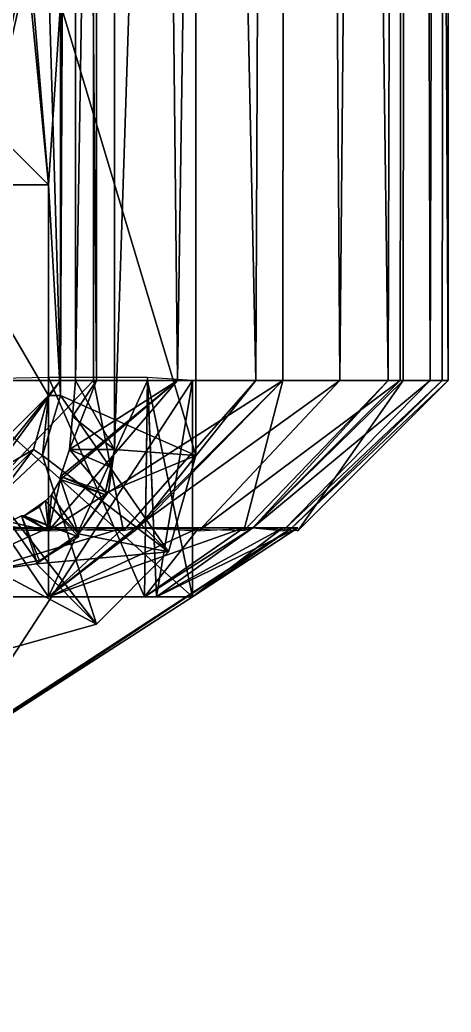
# Model space of a CAD drawing. Header units: metres. Extents: x -0.073 to 0.073, y -0.252 to 0.252.
# Drawn here: x 0.00697 to 0.01594, y -0.10594 to -0.08532 of the extents above; entities that cross this region are included whole.
import ezdxf

# ---------------------------------------------------------------- set-up
doc = ezdxf.new("R2010")
doc.units = ezdxf.units.M
for name, color, linetype in [('Object_0049', 9, 'CONTINUOUS'), ('Object_0050', 9, 'CONTINUOUS'), ('Object_0051', 9, 'CONTINUOUS'), ('Object_0053', 9, 'CONTINUOUS'), ('Object_0060', 9, 'CONTINUOUS'), ('Object_0064', 9, 'CONTINUOUS'), ('Object_0089', 9, 'CONTINUOUS'), ('Object_0091', 9, 'CONTINUOUS'), ('Object_0095', 9, 'CONTINUOUS'), ('Object_0096', 9, 'CONTINUOUS'), ('Object_0108', 9, 'CONTINUOUS'), ('Object_0114', 9, 'CONTINUOUS'), ('Object_0117', 9, 'CONTINUOUS'), ('Object_0124', 9, 'CONTINUOUS'), ('Object_0126', 9, 'CONTINUOUS'), ('Object_0137', 9, 'CONTINUOUS'), ('Object_0144', 9, 'CONTINUOUS'), ('Object_0155', 9, 'CONTINUOUS'), ('Object_0163', 9, 'CONTINUOUS'), ('Object_0164', 9, 'CONTINUOUS'), ('Object_0174', 9, 'CONTINUOUS')]:
    doc.layers.add(name, color=color, linetype=linetype)

msp = doc.modelspace()

# ---------------------------------------------------------------- linework, layer by layer
at = {"layer": 'Object_0049'}
for points in [[(0.007812, -0.092812, 0.063875), (0.005312, -0.095937, 0.065813), (0.003125, -0.092812, 0.059)], [(0.005312, -0.095937, 0.065813), (0.007812, -0.092812, 0.063875), (0.005562, -0.095875, 0.066188)], [(0.0085, -0.092812, 0.065), (0.005562, -0.095875, 0.066188), (0.007812, -0.092812, 0.063875)], [(0.005562, -0.095875, 0.066188), (0.0085, -0.092812, 0.065), (0.009125, -0.095937, 0.071875)], [(0.009375, -0.095875, 0.10225), (0.012437, -0.092812, 0.103), (0.007562, -0.095937, 0.105875)], [(0.01025, -0.092812, 0.107562), (0.007562, -0.095937, 0.105875), (0.012437, -0.092812, 0.103)], [(0.007562, -0.095937, 0.105875), (0.01025, -0.092812, 0.107562), (0.007812, -0.094875, 0.107437)], [(0.007812, -0.094812, 0.107562), (0.01025, -0.092812, 0.107562), (0.008, -0.09425, 0.108313)], [(0.007812, -0.094812, 0.107562), (0.007812, -0.094875, 0.107437), (0.01025, -0.092812, 0.107562)], [(0.008, -0.09425, 0.108313), (0.008562, -0.092812, 0.110063), (0.008062, -0.093562, 0.1095)], [(0.008562, -0.092812, 0.110063), (0.008, -0.09425, 0.108313), (0.01025, -0.092812, 0.107562)], [(0.008125, -0.092812, 0.110687), (0.008062, -0.093562, 0.1095), (0.008562, -0.092812, 0.110063)], [(0.011875, -0.092812, 0.070437), (0.009125, -0.095937, 0.071875), (0.0085, -0.092812, 0.065)], [(0.009125, -0.095937, 0.071875), (0.011875, -0.092812, 0.070437), (0.009437, -0.095875, 0.07275)], [(0.010687, -0.095937, 0.0995), (0.013625, -0.092812, 0.100562), (0.009375, -0.095875, 0.10225)], [(0.012437, -0.092812, 0.103), (0.009375, -0.095875, 0.10225), (0.013625, -0.092812, 0.100562)], [(0.012437, -0.092812, 0.071937), (0.009437, -0.095875, 0.07275), (0.011875, -0.092812, 0.070437)], [(0.009437, -0.095875, 0.07275), (0.012437, -0.092812, 0.071937), (0.011625, -0.095937, 0.0785)], [(0.011812, -0.095875, 0.095), (0.014875, -0.092812, 0.095437), (0.010687, -0.095937, 0.0995)], [(0.013625, -0.092812, 0.100562), (0.010687, -0.095937, 0.0995), (0.014875, -0.092812, 0.095437)], [(0.014625, -0.092812, 0.077688), (0.011625, -0.095937, 0.0785), (0.012437, -0.092812, 0.071937)], [(0.011625, -0.095937, 0.0785), (0.014625, -0.092812, 0.077688), (0.011812, -0.095875, 0.079938)], [(0.014937, -0.092812, 0.079563), (0.011812, -0.095875, 0.079938), (0.014625, -0.092812, 0.077688)], [(0.011812, -0.095875, 0.079938), (0.014937, -0.092812, 0.079563), (0.01275, -0.095937, 0.085562)], [(0.012437, -0.095937, 0.092563), (0.0155, -0.092812, 0.093062), (0.011812, -0.095875, 0.095)], [(0.014875, -0.092812, 0.095437), (0.011812, -0.095875, 0.095), (0.0155, -0.092812, 0.093062)], [(0.012625, -0.095875, 0.0875), (0.01575, -0.092812, 0.0875), (0.012437, -0.095937, 0.092563)], [(0.0155, -0.092812, 0.093062), (0.012437, -0.095937, 0.092563), (0.01575, -0.092812, 0.0875)], [(0.01275, -0.095937, 0.085562), (0.015875, -0.092812, 0.085375), (0.012625, -0.095875, 0.0875)], [(0.01575, -0.092812, 0.0875), (0.012625, -0.095875, 0.0875), (0.015875, -0.092812, 0.085375)], [(0.015875, -0.092812, 0.085375), (0.01275, -0.095937, 0.085562), (0.014937, -0.092812, 0.079563)], [(0.007812, -0.094875, 0.107437), (0.007625, -0.095188, 0.107188), (0.007562, -0.095937, 0.105875)], [(0.0075, -0.095313, 0.107188), (0.007562, -0.095937, 0.105875), (0.007625, -0.095188, 0.107188)], [(0.007062, -0.095625, 0.10725), (0.007562, -0.095937, 0.105875), (0.007375, -0.095438, 0.107125)], [(0.0075, -0.095313, 0.107188), (0.007375, -0.095438, 0.107125), (0.007562, -0.095937, 0.105875)], [(0.007, -0.095625, 0.107313), (0.00675, -0.09575, 0.1075), (0.007562, -0.095937, 0.105875)], [(0.007562, -0.095937, 0.105875), (0.007062, -0.095625, 0.10725), (0.007, -0.095625, 0.107313)], [(0.007562, -0.095937, 0.105875), (0.006437, -0.095812, 0.107875), (0.0055, -0.095875, 0.108812)], [(0.006437, -0.095812, 0.107875), (0.007562, -0.095937, 0.105875), (0.00675, -0.09575, 0.1075)]]:
    msp.add_3dface(points, dxfattribs=at)
at = {"layer": 'Object_0050'}
for points in [[(0.007812, -0.092812, 0.063875), (0.003125, -0.092812, 0.059), (0.003187, 0.064063, 0.058938)], [(0.008562, 0.064063, 0.064937), (0.007812, -0.092812, 0.063875), (0.003187, 0.064063, 0.058938)], [(0.007812, -0.092812, 0.063875), (0.008562, 0.064063, 0.064937), (0.0085, -0.092812, 0.065)], [(0.008125, -0.042563, 0.110687), (0.008562, -0.092812, 0.110063), (0.008562, 0.064063, 0.110063)], [(0.011875, -0.092812, 0.070437), (0.0085, -0.092812, 0.065), (0.008562, 0.064063, 0.064937)], [(0.012562, 0.064063, 0.071875), (0.011875, -0.092812, 0.070437), (0.008562, 0.064063, 0.064937)], [(0.01025, -0.092812, 0.107562), (0.008562, 0.064063, 0.110063), (0.008562, -0.092812, 0.110063)], [(0.008562, 0.064063, 0.110063), (0.01025, -0.092812, 0.107562), (0.012562, 0.064063, 0.103125)], [(0.01025, -0.092812, 0.107562), (0.012437, -0.092812, 0.103), (0.012562, 0.064063, 0.103125)], [(0.011875, -0.092812, 0.070437), (0.012562, 0.064063, 0.071875), (0.012437, -0.092812, 0.071937)], [(0.014625, -0.092812, 0.077688), (0.012437, -0.092812, 0.071937), (0.012562, 0.064063, 0.071875)], [(0.013625, -0.092812, 0.100562), (0.012562, 0.064063, 0.103125), (0.012437, -0.092812, 0.103)], [(0.015062, 0.064063, 0.079563), (0.014625, -0.092812, 0.077688), (0.012562, 0.064063, 0.071875)], [(0.012562, 0.064063, 0.103125), (0.013625, -0.092812, 0.100562), (0.015062, 0.064063, 0.095437)], [(0.013625, -0.092812, 0.100562), (0.014875, -0.092812, 0.095437), (0.015062, 0.064063, 0.095437)], [(0.014625, -0.092812, 0.077688), (0.015062, 0.064063, 0.079563), (0.014937, -0.092812, 0.079563)], [(0.0155, -0.092812, 0.093062), (0.015062, 0.064063, 0.095437), (0.014875, -0.092812, 0.095437)], [(0.015875, -0.092812, 0.085375), (0.014937, -0.092812, 0.079563), (0.015062, 0.064063, 0.079563)], [(0.015062, 0.064063, 0.079563), (0.015937, 0.064063, 0.0875), (0.015875, -0.092812, 0.085375)], [(0.015062, 0.064063, 0.095437), (0.0155, -0.092812, 0.093062), (0.015937, 0.064063, 0.0875)], [(0.01575, -0.092812, 0.0875), (0.015937, 0.064063, 0.0875), (0.0155, -0.092812, 0.093062)], [(0.015937, 0.064063, 0.0875), (0.01575, -0.092812, 0.0875), (0.015875, -0.092812, 0.085375)], [(0.008125, -0.042563, 0.110687), (0.008125, -0.092812, 0.110687), (0.008562, -0.092812, 0.110063)]]:
    msp.add_3dface(points, dxfattribs=at)
at = {"layer": 'Object_0051'}
for points in [[(-0.002688, -0.105937, 0.0875), (0.012625, -0.095875, 0.0875), (0.003625, -0.10175, 0.089312)], [(-0.002688, -0.105937, 0.0875), (-0.001375, -0.105, 0.085688), (0.012625, -0.095875, 0.0875)], [(0.003625, -0.10175, 0.085625), (0.012625, -0.095875, 0.0875), (-0.001375, -0.105, 0.085688)], [(0.0055, -0.100562, 0.089375), (0.003625, -0.10175, 0.089312), (0.012625, -0.095875, 0.0875)], [(0.003625, -0.10175, 0.085625), (0.0055, -0.100562, 0.085688), (0.012625, -0.095875, 0.0875)], [(0.0055, -0.095875, 0.108812), (0.004375, -0.097312, 0.106563), (0.007562, -0.095875, 0.105875)], [(0.007562, -0.097312, 0.101375), (0.007562, -0.095875, 0.105875), (0.004375, -0.097312, 0.106563)], [(0.009125, -0.095875, 0.071875), (0.004375, -0.097312, 0.068437), (0.005562, -0.095875, 0.066188)], [(0.004375, -0.097312, 0.068437), (0.009125, -0.095875, 0.071875), (0.007562, -0.097312, 0.073625)], [(0.0055, -0.100562, 0.089375), (0.012625, -0.095875, 0.0875), (0.010562, -0.097312, 0.089312)], [(0.010562, -0.097312, 0.085625), (0.012625, -0.095875, 0.0875), (0.0055, -0.100562, 0.085688)], [(0.007562, -0.095875, 0.105875), (0.007562, -0.097312, 0.101375), (0.009375, -0.095875, 0.10225)], [(0.007562, -0.097312, 0.10125), (0.009375, -0.095875, 0.10225), (0.007562, -0.097312, 0.101375)], [(0.009375, -0.095875, 0.10225), (0.007562, -0.097312, 0.10125), (0.010687, -0.095875, 0.0995)], [(0.009562, -0.097312, 0.095437), (0.010687, -0.095875, 0.0995), (0.007562, -0.097312, 0.10125)], [(0.009437, -0.095875, 0.07275), (0.007562, -0.097312, 0.073625), (0.009125, -0.095875, 0.071875)], [(0.007562, -0.097312, 0.073625), (0.009437, -0.095875, 0.07275), (0.007562, -0.097312, 0.07375)], [(0.011625, -0.095875, 0.0785), (0.007562, -0.097312, 0.07375), (0.009437, -0.095875, 0.07275)], [(0.007562, -0.097312, 0.07375), (0.011625, -0.095875, 0.0785), (0.009562, -0.097312, 0.079563)], [(0.010687, -0.095875, 0.0995), (0.009562, -0.097312, 0.095437), (0.011812, -0.095875, 0.095)], [(0.009812, -0.097312, 0.094563), (0.011812, -0.095875, 0.095), (0.009562, -0.097312, 0.095437)], [(0.011812, -0.095875, 0.079938), (0.009562, -0.097312, 0.079563), (0.011625, -0.095875, 0.0785)], [(0.009562, -0.097312, 0.079563), (0.011812, -0.095875, 0.079938), (0.009812, -0.097312, 0.080437)], [(0.011812, -0.095875, 0.095), (0.009812, -0.097312, 0.094563), (0.012437, -0.095875, 0.092563)], [(0.010562, -0.097312, 0.089312), (0.012437, -0.095875, 0.092563), (0.009812, -0.097312, 0.094563)], [(0.01275, -0.095875, 0.085562), (0.009812, -0.097312, 0.080437), (0.011812, -0.095875, 0.079938)], [(0.009812, -0.097312, 0.080437), (0.01275, -0.095875, 0.085562), (0.010562, -0.097312, 0.085625)], [(0.012437, -0.095875, 0.092563), (0.010562, -0.097312, 0.089312), (0.012625, -0.095875, 0.0875)], [(0.012625, -0.095875, 0.0875), (0.010562, -0.097312, 0.085625), (0.01275, -0.095875, 0.085562)]]:
    msp.add_3dface(points, dxfattribs=at)
at = {"layer": 'Object_0053'}
for points in [[(0.007, -0.082562, 0.148187), (0.006937, -0.081812, 0.149062), (0.006375, -0.087563, 0.159063)], [(0.006375, -0.087563, 0.159063), (0.007062, -0.084125, 0.146312), (0.007, -0.082562, 0.148187)], [(0.007062, -0.084125, 0.146312), (0.006375, -0.087563, 0.159063), (0.007125, -0.08425, 0.14575)], [(0.007562, -0.08875, 0.137187), (0.007125, -0.08425, 0.14575), (0.006375, -0.087563, 0.159063)], [(0.007125, -0.08425, 0.14575), (0.007562, -0.08875, 0.137187), (0.00725, -0.085, 0.142813)], [(0.007812, -0.085, 0.132812), (0.00725, -0.085, 0.142813), (0.007562, -0.08875, 0.137187)], [(0.007812, -0.085, 0.132812), (0.007562, -0.08875, 0.137187), (0.007812, -0.093125, 0.132812)], [(0.007562, -0.093125, 0.137187), (0.007812, -0.093125, 0.132812), (0.007562, -0.08875, 0.137187)]]:
    msp.add_3dface(points, dxfattribs=at)
at = {"layer": 'Object_0060'}
for points in [[(0.008, -0.09425, 0.108313), (0.00875, -0.095125, 0.12625), (0.007812, -0.094812, 0.107562)], [(0.008937, -0.09425, 0.12625), (0.008875, -0.094625, 0.12625), (0.008, -0.09425, 0.108313)], [(0.00875, -0.095125, 0.12625), (0.008, -0.09425, 0.108313), (0.008875, -0.094625, 0.12625)], [(0.007812, -0.094812, 0.107562), (0.00875, -0.095188, 0.12625), (0.007812, -0.094875, 0.107437)], [(0.00875, -0.095188, 0.12625), (0.007812, -0.094812, 0.107562), (0.00875, -0.095125, 0.12625)], [(0.007812, -0.094875, 0.107437), (0.008187, -0.096, 0.12625), (0.007625, -0.095188, 0.107188)], [(0.008187, -0.096, 0.12625), (0.007812, -0.094875, 0.107437), (0.00875, -0.095188, 0.12625)], [(0.0075, -0.095313, 0.107188), (0.007625, -0.095188, 0.107188), (0.008187, -0.096, 0.12625)], [(0.007375, -0.095438, 0.107125), (0.0075, -0.095313, 0.107188), (0.007062, -0.095625, 0.10725)], [(0.008187, -0.096062, 0.12625), (0.007062, -0.095625, 0.10725), (0.0075, -0.095313, 0.107188)], [(0.0075, -0.095313, 0.107188), (0.008187, -0.096, 0.12625), (0.008187, -0.096062, 0.12625)], [(0.007, -0.095625, 0.107313), (0.007312, -0.096563, 0.12625), (0.00675, -0.09575, 0.1075)], [(0.007375, -0.096563, 0.12625), (0.007312, -0.096563, 0.12625), (0.007, -0.095625, 0.107313)], [(0.007062, -0.095625, 0.10725), (0.008187, -0.096062, 0.12625), (0.007, -0.095625, 0.107313)], [(0.007375, -0.096563, 0.12625), (0.007, -0.095625, 0.107313), (0.008187, -0.096062, 0.12625)], [(0.006437, -0.09675, 0.12625), (0.00675, -0.09575, 0.1075), (0.007312, -0.096563, 0.12625)]]:
    msp.add_3dface(points, dxfattribs=at)
at = {"layer": 'Object_0064'}
for points in [[(0.010625, -0.094375, 0.129375), (0.010625, -0.094375, 0.132812), (0.010062, -0.096375, 0.132812)], [(0.010625, -0.094375, 0.129375), (0.010062, -0.096375, 0.132812), (0.010062, -0.096375, 0.129375)], [(0.008562, -0.097875, 0.132812), (0.010062, -0.096375, 0.129375), (0.010062, -0.096375, 0.132812)], [(0.010062, -0.096375, 0.129375), (0.008562, -0.097875, 0.132812), (0.008562, -0.097875, 0.129375)], [(0.006562, -0.098437, 0.132812), (0.008562, -0.097875, 0.129375), (0.008562, -0.097875, 0.132812)], [(0.008562, -0.097875, 0.129375), (0.006562, -0.098437, 0.132812), (0.006562, -0.098437, 0.129375)]]:
    msp.add_3dface(points, dxfattribs=at)
at = {"layer": 'Object_0089'}
for points in [[(0.010562, -0.092812, 0.089312), (0.0055, -0.092812, 0.089375), (0.010562, -0.097312, 0.089312)], [(0.0055, -0.100562, 0.089375), (0.010562, -0.097312, 0.089312), (0.0055, -0.092812, 0.089375)]]:
    msp.add_3dface(points, dxfattribs=at)
at = {"layer": 'Object_0091'}
for points in [[(0.008125, -0.042563, 0.110687), (0.008937, -0.042563, 0.12625), (0.008125, -0.092812, 0.110687)], [(0.008937, -0.09425, 0.12625), (0.008125, -0.092812, 0.110687), (0.008937, -0.042563, 0.12625)], [(0.008125, -0.092812, 0.110687), (0.008937, -0.09425, 0.12625), (0.008062, -0.093562, 0.1095)], [(0.008, -0.09425, 0.108313), (0.008062, -0.093562, 0.1095), (0.008937, -0.09425, 0.12625)]]:
    msp.add_3dface(points, dxfattribs=at)
at = {"layer": 'Object_0095'}
for points in [[(0.008812, -0.095125, 0.129375), (0.00875, -0.095125, 0.12625), (0.008937, -0.09425, 0.129375)], [(0.008875, -0.094625, 0.12625), (0.008937, -0.09425, 0.129375), (0.00875, -0.095125, 0.12625)], [(0.008937, -0.09425, 0.129375), (0.008875, -0.094625, 0.12625), (0.008937, -0.09425, 0.12625)], [(0.00875, -0.095188, 0.12625), (0.008812, -0.095125, 0.129375), (0.008187, -0.096, 0.12625)], [(0.008187, -0.096, 0.129375), (0.008187, -0.096, 0.12625), (0.008812, -0.095125, 0.129375)], [(0.00875, -0.095125, 0.12625), (0.008812, -0.095125, 0.129375), (0.00875, -0.095188, 0.12625)], [(0.007312, -0.096625, 0.129375), (0.007375, -0.096563, 0.12625), (0.008187, -0.096, 0.129375)], [(0.008187, -0.096062, 0.12625), (0.008187, -0.096, 0.129375), (0.007375, -0.096563, 0.12625)], [(0.008187, -0.096, 0.12625), (0.008187, -0.096, 0.129375), (0.008187, -0.096062, 0.12625)], [(0.006437, -0.09675, 0.129375), (0.007312, -0.096563, 0.12625), (0.007312, -0.096625, 0.129375)], [(0.007312, -0.096563, 0.12625), (0.006437, -0.09675, 0.129375), (0.006437, -0.09675, 0.12625)], [(0.007375, -0.096563, 0.12625), (0.007312, -0.096625, 0.129375), (0.007312, -0.096563, 0.12625)]]:
    msp.add_3dface(points, dxfattribs=at)
at = {"layer": 'Object_0096'}
for points in [[(0.008937, -0.042563, 0.129375), (0.008937, -0.09425, 0.129375), (0.008937, -0.042563, 0.12625)], [(0.008937, -0.09425, 0.12625), (0.008937, -0.042563, 0.12625), (0.008937, -0.09425, 0.129375)]]:
    msp.add_3dface(points, dxfattribs=at)
at = {"layer": 'Object_0108'}
for points in [[(0.007562, -0.097312, 0.101375), (0.004375, -0.097312, 0.106563), (0.0045, -0.092812, 0.106625)], [(0.007562, -0.092812, 0.101312), (0.007562, -0.097312, 0.101375), (0.0045, -0.092812, 0.106625)], [(0.007562, -0.097312, 0.10125), (0.009625, -0.092812, 0.095437), (0.009562, -0.097312, 0.095437)], [(0.009625, -0.092812, 0.095437), (0.007562, -0.097312, 0.10125), (0.007562, -0.092812, 0.101312)], [(0.007562, -0.097312, 0.101375), (0.007562, -0.092812, 0.101312), (0.007562, -0.097312, 0.10125)], [(0.009812, -0.097312, 0.094563), (0.009562, -0.097312, 0.095437), (0.009625, -0.092812, 0.095437)], [(0.010562, -0.092812, 0.089312), (0.010562, -0.097312, 0.089312), (0.009625, -0.092812, 0.095437)], [(0.009812, -0.097312, 0.094563), (0.009625, -0.092812, 0.095437), (0.010562, -0.097312, 0.089312)]]:
    msp.add_3dface(points, dxfattribs=at)
at = {"layer": 'Object_0114'}
for points in [[(0.007562, -0.08875, 0.137187), (0.005, -0.08875, 0.137187), (0.007562, -0.093125, 0.137187)], [(0.005312, -0.095375, 0.137187), (0.007562, -0.093125, 0.137187), (0.005, -0.08875, 0.137187)], [(0.007562, -0.093125, 0.137187), (0.005312, -0.095375, 0.137187), (0.00725, -0.09425, 0.137187)], [(0.006437, -0.095062, 0.137187), (0.00725, -0.09425, 0.137187), (0.005312, -0.095375, 0.137187)]]:
    msp.add_3dface(points, dxfattribs=at)
at = {"layer": 'Object_0117'}
for points in [[(0.004375, -0.092812, 0.095625), (0.009625, -0.092812, 0.095437), (0.001812, -0.092812, 0.1015)], [(0.0045, -0.092812, 0.106625), (0.001812, -0.092812, 0.1015), (0.007562, -0.092812, 0.101312)], [(0.009625, -0.092812, 0.095437), (0.007562, -0.092812, 0.101312), (0.001812, -0.092812, 0.1015)], [(0.0055, -0.092812, 0.089375), (0.010562, -0.092812, 0.089312), (0.004375, -0.092812, 0.095625)], [(0.009625, -0.092812, 0.095437), (0.004375, -0.092812, 0.095625), (0.010562, -0.092812, 0.089312)]]:
    msp.add_3dface(points, dxfattribs=at)
at = {"layer": 'Object_0124'}
for points in [[(0.001812, -0.092812, 0.0735), (0.007562, -0.092812, 0.073688), (0.004375, -0.092812, 0.079375)], [(0.007562, -0.092812, 0.073688), (0.001812, -0.092812, 0.0735), (0.0045, -0.092812, 0.068375)], [(0.004375, -0.092812, 0.079375), (0.009625, -0.092812, 0.079563), (0.0055, -0.092812, 0.085688)], [(0.009625, -0.092812, 0.079563), (0.004375, -0.092812, 0.079375), (0.007562, -0.092812, 0.073688)], [(0.010562, -0.092812, 0.085688), (0.0055, -0.092812, 0.085688), (0.009625, -0.092812, 0.079563)]]:
    msp.add_3dface(points, dxfattribs=at)
at = {"layer": 'Object_0126'}
for points in [[(0.00725, -0.09425, 0.137187), (0.007437, -0.094375, 0.132812), (0.007562, -0.093125, 0.137187)], [(0.007812, -0.093125, 0.132812), (0.007562, -0.093125, 0.137187), (0.007437, -0.094375, 0.132812)], [(0.006437, -0.095062, 0.137187), (0.0065, -0.09525, 0.132812), (0.00725, -0.09425, 0.137187)], [(0.007437, -0.094375, 0.132812), (0.00725, -0.09425, 0.137187), (0.0065, -0.09525, 0.132812)]]:
    msp.add_3dface(points, dxfattribs=at)
at = {"layer": 'Object_0137'}
msp.add_3dface([(0.007562, -0.08875, 0.137187), (0.006375, -0.087563, 0.159063), (0.005, -0.08875, 0.137187)], dxfattribs=at)
at = {"layer": 'Object_0144'}
for points in [[(0.007812, -0.093125, 0.132812), (0.010625, -0.094375, 0.132812), (0.007812, -0.085, 0.132812)], [(0.010625, -0.085, 0.132812), (0.007812, -0.085, 0.132812), (0.010625, -0.094375, 0.132812)], [(0.007437, -0.094375, 0.132812), (0.010062, -0.096375, 0.132812), (0.007812, -0.093125, 0.132812)], [(0.010625, -0.094375, 0.132812), (0.007812, -0.093125, 0.132812), (0.010062, -0.096375, 0.132812)], [(0.0065, -0.09525, 0.132812), (0.008562, -0.097875, 0.132812), (0.007437, -0.094375, 0.132812)], [(0.010062, -0.096375, 0.132812), (0.007437, -0.094375, 0.132812), (0.008562, -0.097875, 0.132812)], [(0.008562, -0.097875, 0.132812), (0.0065, -0.09525, 0.132812), (0.006562, -0.098437, 0.132812)]]:
    msp.add_3dface(points, dxfattribs=at)
at = {"layer": 'Object_0155'}
for points in [[(0.010625, -0.094375, 0.129375), (0.008937, -0.09425, 0.129375), (0.010625, -0.0425, 0.129375)], [(0.008937, -0.042563, 0.129375), (0.010625, -0.0425, 0.129375), (0.008937, -0.09425, 0.129375)], [(0.008937, -0.09425, 0.129375), (0.010625, -0.094375, 0.129375), (0.008812, -0.095125, 0.129375)], [(0.010062, -0.096375, 0.129375), (0.008812, -0.095125, 0.129375), (0.010625, -0.094375, 0.129375)], [(0.008812, -0.095125, 0.129375), (0.010062, -0.096375, 0.129375), (0.008187, -0.096, 0.129375)], [(0.007312, -0.096625, 0.129375), (0.008187, -0.096, 0.129375), (0.010062, -0.096375, 0.129375)], [(0.008562, -0.097875, 0.129375), (0.007312, -0.096625, 0.129375), (0.010062, -0.096375, 0.129375)], [(0.007312, -0.096625, 0.129375), (0.008562, -0.097875, 0.129375), (0.006437, -0.09675, 0.129375)], [(0.006562, -0.098437, 0.129375), (0.006437, -0.09675, 0.129375), (0.008562, -0.097875, 0.129375)]]:
    msp.add_3dface(points, dxfattribs=at)
at = {"layer": 'Object_0163'}
for points in [[(0.0045, -0.092812, 0.068375), (0.007562, -0.097312, 0.073625), (0.007562, -0.09275, 0.073688)], [(0.007562, -0.09275, 0.073688), (0.009562, -0.097312, 0.079563), (0.009625, -0.09275, 0.079563)], [(0.009562, -0.097312, 0.079563), (0.007562, -0.09275, 0.073688), (0.007562, -0.097312, 0.07375)], [(0.007562, -0.097312, 0.073625), (0.007562, -0.097312, 0.07375), (0.007562, -0.09275, 0.073688)], [(0.009812, -0.097312, 0.080437), (0.009625, -0.09275, 0.079563), (0.009562, -0.097312, 0.079563)], [(0.009625, -0.09275, 0.079563), (0.009812, -0.097312, 0.080437), (0.010562, -0.092812, 0.085688)], [(0.007562, -0.097312, 0.073625), (0.0045, -0.092812, 0.068375), (0.004375, -0.097312, 0.068437)], [(0.010562, -0.097312, 0.085625), (0.010562, -0.092812, 0.085688), (0.009812, -0.097312, 0.080437)]]:
    msp.add_3dface(points, dxfattribs=at)
at = {"layer": 'Object_0164'}
for points in [[(0.0055, -0.092812, 0.085688), (0.010562, -0.092812, 0.085688), (0.0055, -0.100562, 0.085688)], [(0.010562, -0.097312, 0.085625), (0.0055, -0.100562, 0.085688), (0.010562, -0.092812, 0.085688)]]:
    msp.add_3dface(points, dxfattribs=at)
at = {"layer": 'Object_0174'}
for points in [[(0.010625, -0.0425, 0.129375), (0.010625, -0.0425, 0.132812), (0.010625, -0.094375, 0.129375)], [(0.010625, -0.051875, 0.132812), (0.010625, -0.094375, 0.129375), (0.010625, -0.0425, 0.132812)], [(0.010625, -0.094375, 0.129375), (0.010625, -0.051875, 0.132812), (0.010625, -0.085, 0.132812)], [(0.010625, -0.085, 0.132812), (0.010625, -0.094375, 0.132812), (0.010625, -0.094375, 0.129375)]]:
    msp.add_3dface(points, dxfattribs=at)

doc.saveas('drawing.dxf')
